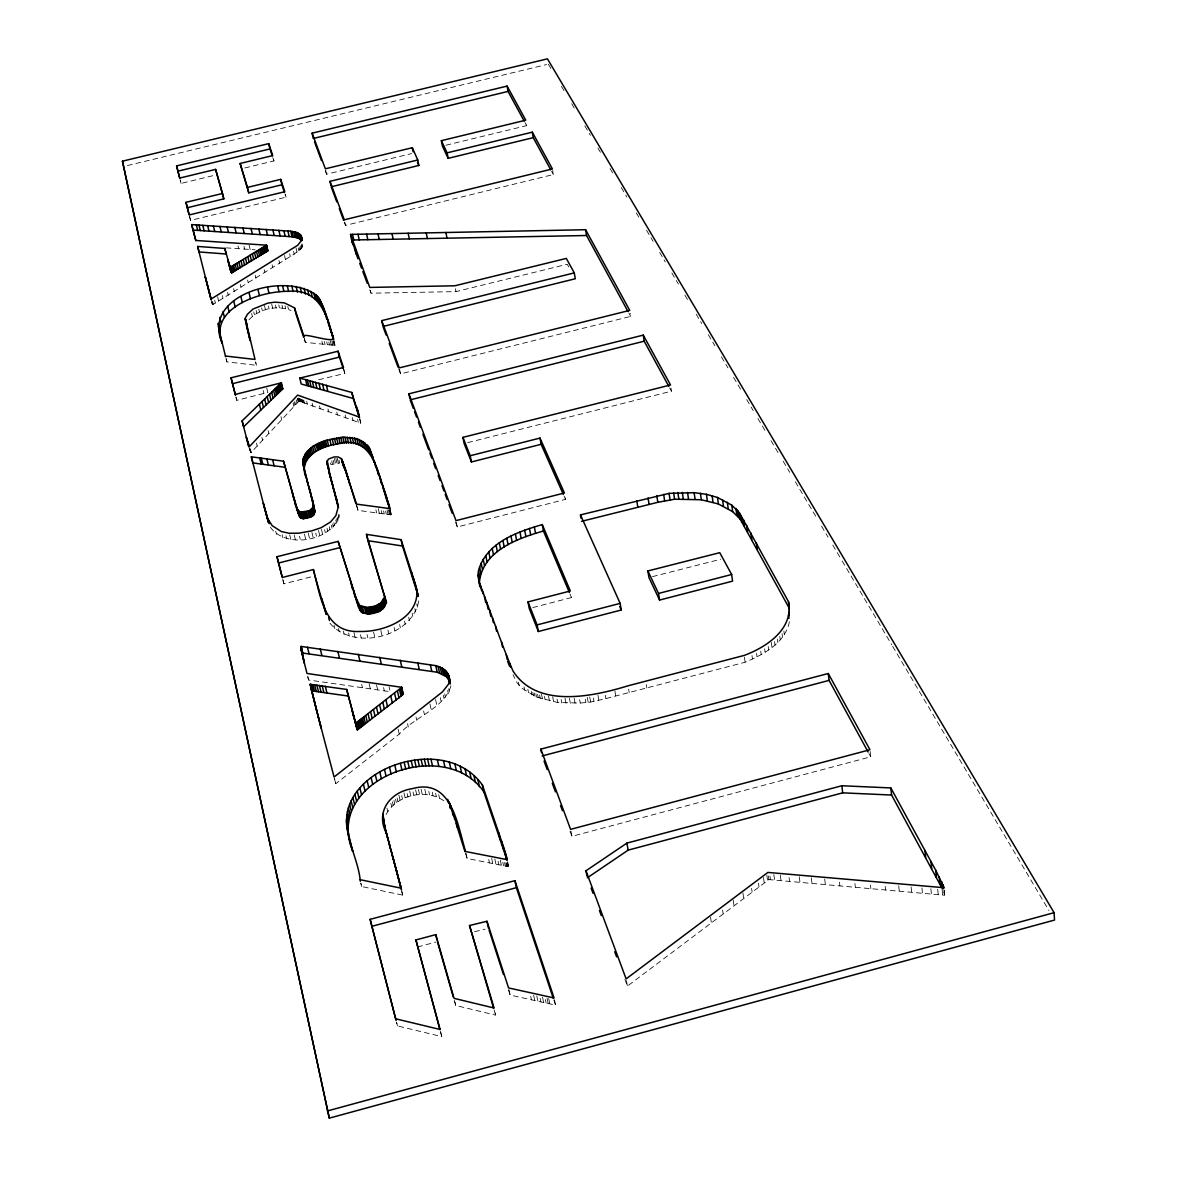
<?xml version="1.0" encoding="UTF-8"?>
<svg xmlns="http://www.w3.org/2000/svg" width="1177" height="1177" viewBox="0 0 1177 1177"><rect width="100%" height="100%" fill="white"/><g stroke="black" fill="none" stroke-linecap="round" stroke-linejoin="round"><path stroke-width="0.75" stroke-dasharray="5 3.75" d="M450.953 685.75C444.17 708.775 414.216 716.896 399.268 734.139L335.754 783.75L334.386 778.527M356.366 505.301L357.955 510.377L390.867 514.835L390.323 510.524M465.533 853.384L467.137 858.46L507.287 866.434L508.317 866.198L507.949 863.3M418.762 600.873C411.965 637.86 352.806 651.47 329.428 622.604M339.535 514.79C332.488 541.494 285.187 549.482 270.063 526.737M789.399 621.736C785.177 643.128 763.446 654.471 745.129 662.239L605.861 698.594L590.663 702.066L580.232 703.052L557.707 702.492L536.55 697.108L521.661 688.059L516.762 682.307L513.054 674.789M211.992 302.975L212.537 304.711L294.162 254.1L301.577 248.318L303.077 243.242M386.071 814.587C396.62 794.475 426.971 788.016 444.965 801.581M249.2 448.363L251.025 452.601L299.046 401.077L360.692 423.132L359.853 418.968M248.935 319.879C259.043 308.654 277.139 304.755 291.057 310.478M624.899 979.22L627.444 986.091L768.875 879.587L944.395 895.241L944.248 889.532M338.947 460.001L339.653 463.061L330.958 464.621L329.898 460.03M417.585 946.985L435.755 942.1M570.036 831.197L571.934 836.317L870.73 756.796L870.156 751.514M532.784 607.567L571.507 597.548L570.919 594.267M235.93 397.017L236.783 400.342L267.812 392.441L266.738 387.998M455.367 521.823L457.279 526.972L565.534 499.357L564.96 496.164M283.024 580.349L283.907 583.821L311.478 576.774M652.441 576.642L720.677 559.266M467.696 442.64L671.434 391.191L670.978 388.072M398.65 368.798L400.533 373.874L630.666 316.392L630.21 313.376M344.258 222.026L345.494 225.381L553.352 174.549L552.646 170.341M369.755 289.866L371.005 293.191L455.97 291.616L567.285 264.251L569.683 268.606M474.566 931.713L485.027 929.153M325.279 170.827L326.544 174.225L411.582 153.584M445.906 145.242L526.693 125.63L525.987 121.555M189.35 215.641L190.571 220.393L286.04 197.177L285.423 194.44M318.643 379.774L344.832 373.433L343.831 368.99M127.396 165.56L546.525 64.573M181.067 183.406L180.169 179.846L181.067 183.406L215.2 175.138M244.801 167.973L273.947 160.925L273.138 157.365M304.225 338.991L305.343 342.375L335.048 345.405L334.342 342.639M226.028 247.861L255.144 249.804M226.043 358.455L226.896 361.854L256.439 365.297L255.733 362.369M307.741 676.598L308.609 679.997L390.205 691.708L389.057 686.75M361.663 886.546L360.795 883.103L361.663 886.546L402.622 895.094L402.196 892.769M508.449 989.931L510.112 995.065L555.544 1005.129L554.441 999.744M454.219 1000.288L455.705 1005.467L495.649 1015.162L494.458 1009.792M397.458 1025.903L396.561 1022.357L397.458 1025.903L441.772 1036.628L440.507 1031.273M548.305 64.147L552.042 70.473M561.4 86.289L565.151 92.615M571.698 103.694L575.435 110.02M584.792 125.851L590.413 135.34M597.901 147.993L601.638 154.319M610.069 168.561L613.805 174.887M621.294 187.54L626.9 197.045M636.257 212.86L640.008 219.187M646.556 230.265L653.103 241.344M659.664 252.408L665.27 261.912M671.817 272.976L678.379 284.054M684.926 295.133L688.663 301.459M696.151 314.112L701.772 323.601M708.319 334.68L714.866 345.758M721.413 356.837L727.975 367.901M733.58 377.405L741.069 390.058M746.689 399.547L753.236 410.626M757.914 418.541L765.403 431.194M771.009 440.684L778.497 453.336M783.176 461.252L789.723 472.33M795.343 481.82L816.867 518.204M821.546 526.119L828.093 537.198M832.772 545.098L841.202 559.34M842.129 560.929L891.725 644.775M892.666 646.364L1048.942 910.571M525.001 122.526L526.693 125.63M551.601 171.342L553.352 174.549M628.93 313.214L630.666 316.392M669.684 387.954L671.434 391.191M868.994 753.618L870.73 756.796M564.048 496.017L565.534 499.357M570.109 594.223L571.507 597.548M943.91 892.151L944.763 895.006M272.799 157.497L273.947 160.925M285.011 194.073L286.04 197.177M343.198 368.533L344.832 373.433M553.808 999.95L555.544 1005.129M494.09 1009.895L495.649 1015.162M440.36 1031.346L441.772 1036.628M255.541 361.766L256.439 365.297M214.685 300.209L215.391 303.048M334.489 778.703L335.754 783.75M307.785 676.731L308.609 679.997M250.524 449.452L251.275 452.468M249.892 448.069L251.025 452.601M282.715 579.069L283.907 583.821M250.01 449.452L250.76 452.483M212.596 301.459L213.302 304.284M249.362 448.246L250.466 452.056M211.831 301.871L212.537 304.711M226.175 358.941L226.896 361.854M236.047 397.385L236.783 400.342M211.654 301.43L212.375 304.255M189.541 216.303L190.571 220.393M256.512 443.155L257.263 446.171M217.613 296.81L218.672 301.047M275.712 531.239L276.477 534.358M227.573 292.352L228.279 295.177M261.912 437.373L262.662 440.375M285.937 535.77L286.702 538.904M282.156 534.711L282.936 537.83M222.306 295.574L223.012 298.399M233.635 288.615L234.326 291.455M294.235 535.005L295.383 539.699M268.15 430.635L268.886 433.651M289.704 534.829L290.851 539.522M240.358 284.481L241.05 287.306M299.532 536.315L300.297 539.434M263.207 390.47L263.928 393.427M280.965 416.732L281.686 419.733M247.597 280.008L248.288 282.833M308.315 533.313L309.448 538.007M237.975 245.919L238.651 248.685M253.761 311.89L254.453 314.759M251.643 313.479L252.334 316.333M304.46 534.034L305.593 538.728M401.725 891.004L402.563 894.476M261.662 307.947L262.353 310.816M315.73 533.093L316.481 536.226M401.798 891.622L402.622 895.094M338.476 628.547L339.256 631.769M243.963 246.317L244.639 249.097M258.778 309.124L259.47 311.993M311.949 532.475L313.082 537.183M334.106 625.325L334.886 628.562M256.145 310.448L256.836 313.303M268.43 305.991L269.106 308.86M321.468 529.297L322.586 534.005M386.953 808.158L387.763 811.571M343.316 631.093L344.081 634.329M318.526 530.474L319.658 535.167M264.457 305.49L265.487 309.786M249.171 245.302L250.171 249.465M255.247 275.286L255.924 278.096M298.87 398.267L299.561 401.254M329.28 526.707L330.016 529.841M393.942 800.434L394.736 803.832M353.968 632.564L355.116 637.434M298.34 398.091L299.238 401.136M298.164 398.15L298.87 401.136M297.84 398.37L298.546 401.357M275.462 305.02L276.139 307.888M297.398 398.753L298.105 401.74M392.368 801.846L393.177 805.245M327.029 528.208L327.78 531.342M296.221 399.9L296.928 402.887M264.207 269.724L264.869 272.549M390.852 803.361L391.647 806.76M271.652 303.931L272.667 308.227M294.736 401.475L295.456 404.461M361.663 684.411L362.442 687.706M324.558 529.591L325.308 532.725M293.926 402.387L294.633 405.374M348.613 632.976L349.378 636.213M293.088 403.358L293.794 406.345M306.697 401.328L307.388 404.314M398.856 795.137L400.048 800.228M360.5 634.697L361.265 637.949M333.841 522.617L334.577 525.736M282.009 305.211L282.671 308.065M272.108 264.81L272.77 267.62M303.769 400.224L304.475 403.211M332.65 523.853L333.385 526.987M397.105 798.065L397.914 801.463M302.901 399.871L303.607 402.858M369.166 683.881L370.328 688.839M302.062 399.533L302.769 402.519M331.281 525.119L332.017 528.238M301.268 399.209L301.974 402.196M395.531 799.154L396.34 802.552M278.802 304.975L279.479 307.83M300.532 398.915L301.238 401.901M299.885 398.665L300.576 401.651M299.311 398.444L300.017 401.431M367.047 634.535L367.798 637.787M403.961 792.901L405.138 797.991M338.27 514.423L339.005 517.556M278.978 260.514L279.64 263.324M312.185 403.314L312.891 406.315M376.522 684.94L377.685 689.899M287.821 306.52L288.497 309.389M337.269 517.394L338.005 520.514M401.681 795.681L402.475 799.08M336.607 518.763L337.328 521.882M335.813 520.072L336.548 523.206M285.025 305.726L285.687 308.595M334.386 458.486L335.445 463.091M373.58 632.049L374.698 636.919M333.223 460.369L333.944 463.429M409.714 791.076L410.891 796.167M304.328 338.005L305.343 342.375M284.51 255.438L285.481 259.646M319.526 405.947L320.232 408.949M331.723 460.884L332.429 463.944M383.584 687.559L384.349 690.855M407.183 793.622L407.978 797.02M454.881 1001.907L455.705 1005.467M380.833 630.489L381.951 635.359M293.529 251.304L294.162 254.1M415.599 789.811L416.776 794.916M327.986 408.949L328.677 411.965M337.269 458.309L338.329 462.899M289.674 253.761L290.322 256.571M413.068 792.062L413.848 795.461M335.857 458.309L336.916 462.914M398.106 729.107L399.268 734.139M300.944 245.522L301.577 248.318M424.794 789.355L425.956 794.46M387.939 630.048L388.69 633.3M321.924 341.301L322.586 344.214M300.135 246.449L300.768 249.244M336.799 412.068L337.49 415.084M299.164 247.45L299.797 250.245M407.566 723.678L408.331 727.018M298.267 248.141L298.899 250.936M356.896 505.683L357.955 510.377M421.086 789.281L422.249 794.387M296.06 248.023L297.031 252.231M418.423 789.443L419.6 794.549M432.283 792.224L433.048 795.637M330.325 340.712L331.311 345.111M394.104 627.503L394.839 630.754M328.824 341.992L329.486 344.92M345.199 415.025L345.891 418.041M428.796 791.488L429.576 794.887M326.735 341.786L327.397 344.714M324.411 341.551L325.087 344.478M302.048 243.786L302.68 246.581M301.577 244.639L302.209 247.435M438.712 794.637L439.477 798.05M399.636 624.501L400.357 627.753M352.409 417.541L353.085 420.557M334.033 340.683L335.048 345.405M333.753 341.006L334.739 345.405M435.593 793.283L436.373 796.697M332.988 340.947L333.974 345.347M331.84 340.859L332.826 345.244M415.996 717.028L416.746 720.368M381.216 510.538L381.922 513.672M359.676 418.585L360.692 423.132M404.505 621.088L405.226 624.34M423.632 710.996L424.382 714.321M378.303 508.626L379.347 513.334M357.617 419.321L358.279 422.352M375.919 509.818L376.611 512.951M390.087 509.95L391.117 514.643M389.837 510.127L390.867 514.835M389.352 510.082L390.396 514.79M412.141 613.143L412.862 616.395M388.41 509.965L389.44 514.673M387.027 509.788L388.072 514.496M429.958 703.993L431.062 708.995M385.629 511.127L386.321 514.261M408.684 617.292L409.405 620.544M383.57 510.862L384.261 513.996M416.776 603.933L417.497 607.17M435.564 699.491L436.667 704.493M414.848 608.686L415.569 611.922M465.989 853.251L467.137 858.46M390.455 510.833L391.132 513.966M443.288 695.136L444.009 698.476M325.661 170.165L326.544 174.225M440.301 697.623L441.022 700.948M448.672 688.766L449.393 692.091M447.628 690.399L448.349 693.724M344.89 222.6L345.494 225.381M444.729 693.856L445.45 697.181M508.95 989.71L510.112 995.065M370.387 290.307L371.005 293.191M491.662 858.371L492.78 863.594M488.72 859.46L489.47 862.932M498.048 861.299L498.783 864.786M494.796 858.989L495.914 864.212M506.551 862.947L507.287 866.434M505.845 862.815L506.581 866.301M533.622 995.212L534.755 1000.582M504.58 862.579L505.316 866.066M399.591 369.387L400.533 373.874M502.814 862.241L503.55 865.728M530.724 996.272L531.474 999.847M500.254 860.063L501.358 865.286M540.155 998.361L540.905 1001.951M536.786 995.904L537.918 1001.289M507.611 861.741L508.346 865.227M507.581 862.712L508.317 866.198M507.199 863.006L507.934 866.493M547.07 998.17L548.173 1003.554M545.363 999.508L546.099 1003.098M542.538 997.184L543.656 1002.554M456.308 522.22L457.279 526.972M548.688 998.523L549.806 1003.907M524.045 686.868L524.692 690.222M518.468 682.277L519.131 685.632M531.313 691.502L531.96 694.857M527.885 689.354L528.532 692.709M539.552 695.018L540.199 698.373M537.609 694.386L538.257 697.74M535.903 693.753L536.55 697.108M534.329 693.076L534.976 696.446M455.396 288.703L455.97 291.616M532.828 692.341L533.475 695.71M570.933 831.094L571.934 836.317M544.465 696.416L545.113 699.785M541.494 694.003L542.465 699.05M552.675 696.755L553.631 701.801M548.511 695.857L549.468 700.903M557.074 699.123L557.707 702.492M565.034 698.211L565.975 703.287M561.149 699.609L561.782 702.993M569.447 698.314L570.389 703.39M579.614 699.668L580.232 703.052M626.444 980.691L627.444 986.091M574.17 698.241L575.097 703.302M587.279 697.343L588.191 702.419M585.278 699.256L585.881 702.625M593.385 698.049L593.988 701.433M589.751 696.99L590.663 702.066M597.931 695.254L598.828 700.33M605.272 695.21L605.861 698.594M614.894 690.987L615.777 696.063M628.636 689.192L629.209 692.576M646.305 684.573L646.864 687.971M710.511 917.192L711.364 922.577M722.59 910.086L723.149 913.676M733.183 900.125L733.992 905.51M742.908 892.843L743.702 898.213M751.573 888.341L752.103 891.931M758.488 883.191L759.003 886.781M763.461 877.542L764.226 882.912M769.949 876.071L770.449 879.646M768.375 875.997L768.875 879.587M766.816 875.099L767.581 880.47M744.423 657.134L745.129 662.239M773.833 874.599L774.584 879.969M751.985 655.515L752.441 658.914M780.292 875.129L781.042 880.499M760.739 651.161L761.195 654.559M789.09 877.645L789.576 881.235M756.531 653.367L756.988 656.766M764.638 648.895L765.094 652.293M771.318 642.465L771.994 647.556M799.257 876.762L799.963 882.147M768.243 646.57L768.699 649.969M779.821 636.419L780.248 639.817M777.32 639.096L777.762 642.495M774.569 641.671L775.01 645.07M783.882 631.063L784.323 634.462M782.058 633.653L782.499 637.037M811.277 877.821L811.968 883.221M824.68 879.028L825.357 884.427M839.451 882.147L839.892 885.751M854.914 883.559L855.341 887.178M870.45 885.001L870.862 888.606M885.192 886.34L885.59 889.974M898.713 885.781L899.287 891.224M911.116 886.899L911.675 892.357M921.929 887.885L922.474 893.328M930.889 888.679L931.419 894.137M937.716 889.268L938.231 894.741M944.307 890.43L944.645 894.079M943.88 889.783L944.395 895.241M942.13 889.65L942.645 895.123"/><path stroke-width="1.5" d="M303.195 464.738L306.255 477.921C297.428 458.544 319.82 446.245 335.828 444.332C376.934 431.974 378.862 481.481 389.396 507.493L384.938 491.883L369.269 447.687L363.119 441.728L356.896 438.653L342.875 437.182L325.529 440.522L312.685 446.436L305.461 453.719L303.269 458.53L303.195 464.738L314.892 511.259L313.626 515.129L310.816 517.012L302.916 518.601L300.753 517.939L299.017 515.688L283.525 461.193L251.334 456.823L252.849 462.899L285.011 467.284M580.467 514.893L620.147 603.374L621.265 610.01L538.345 631.505L529.253 608.465L528.002 601.918L570.33 590.986L542.259 524.574C518.204 531.695 489.294 541.391 479.627 567.064C475.331 577.127 481.261 586.793 484.394 596.121C493.81 621.059 502.505 646.291 512.922 670.846C536.874 708.731 592.458 696.71 628.062 685.794L744.173 655.427C766.389 647.173 793.931 629.106 788.458 601.594L739.347 512.716L731.785 505.154L717.484 497.474L706.406 494.311L694.121 492.677L669.066 493.369L580.467 514.893L581.026 518.101M300.782 646.879L304.269 663.034L301.18 646.453L435.799 665.638L442.052 668.006L446.304 671.331L448.834 675.819L450.364 682.469M347.524 829.947L352.717 851.354C323.189 779.145 444.906 735.007 483.806 791.768L507.022 860.063L504.021 848.308L482.364 784.927C459.059 752.353 411.612 753.839 379.759 771.891C364.738 780.498 351.29 794.151 347.465 811.512C342.904 835.317 358.338 858.107 360.324 881.264M331.693 332.429L333.003 338.27C327.574 314.597 318.437 288.409 288.586 291.337C262.133 290.822 208.329 307.359 222.203 343.184C200.428 294.53 286.673 270.46 317.275 295.986C325.823 307.888 327.986 323.189 333.032 336.784C337.976 345.273 301.533 331.531 304.004 336.548L294.5 307.83L284.348 302.857L274.785 302.165L267.753 303.136L253.07 309.036L247.538 314.141L245.257 318.158L255.012 359.441L225.44 356.028M283.525 461.193L295.456 503.844L297.516 509.464L300.223 512.142L309.33 510.789L313.082 507.199L313.082 502.873L308.904 486.513M383.511 821.031L386.277 832.948C375.051 811.409 390.705 791.797 412.288 788.664C452.071 777.408 457.676 825.886 465.606 851.53L506.463 859.519L505.551 853.104M266.988 516.468L268.547 522.676L263.324 503.344L267.797 518.822L272.24 525.736L281.391 531.577L289.321 533.269L298.767 533.181L311.567 530.915L321.1 527.737L330.546 521.985L335.872 515.629L338.152 507.39L326.956 462.002L328.427 459.104L334.033 456.956L338.24 456.926L341.654 458.971L356.543 504.124L389.484 508.552L388.013 501.225M337.99 505.11L329.222 473.125L328.53 466.769M569.403 592.561L543.436 530.989C517.571 538.463 483.261 550.601 479.466 581.497L478.156 575.023M319.158 720.368L317.496 713.762L321.159 728.092L310.169 684.352L346.671 689.442L357.308 729.872L402.343 695.151L403.211 693.93L401.71 687.309L306.976 673.465L301.077 649.822M401.71 687.309L355.704 723.222L346.671 689.442M574.288 272.887L381.731 320.63L399.283 367.901L629.739 310.375L585.602 229.721L350.555 234.4L369.769 287.423L454.837 285.79L566.314 258.41L574.288 272.887L575.259 278.758L382.966 326.47L386.1 334.945M302.401 653.367L300.915 646.541M282.127 576.877L276.978 556.706L338.152 541.376L359.868 610.157L362.442 612.761L368.224 613.923L379.156 611.481L383.261 608.45L386.468 602.742L366.459 534.358L401.092 539.654L415.113 583.38L418.291 596.43M338.152 541.376L355.454 596.665L359.618 605.405L366.738 607.464L374.963 606.155L380.921 602.845L385.011 596.283M282.76 388.837L281.421 382.805L242.124 420.836L243.624 426.824L282.833 388.734L281.377 389.057M210.712 298.252L197.633 246.434L224.822 248.45L231.648 272.873L267.812 250.848L266.576 245.184L195.823 240.461L191.674 224.601L290.704 231.222L296.987 232.546L300.65 234.988L301.739 240.167L297.619 245.346L211.124 299.046L205.269 276.933L211.286 300.135M230.368 270.077L227.72 259.926L230.28 267.267L266.576 245.184M585.984 870.774L626.9 843.115L841.835 785.75L890.827 787.928L935.73 870.244L944.072 887.708L767.875 872.422L626.12 978.896L585.984 870.774L586.985 876.056M587.308 877.821L628.15 850.132L842.673 792.842L891.577 795.034L941.571 887.355M302.548 653.029L437.226 672.244L446.524 676.731L450.261 682.454L448.834 675.819M327.309 1110.985L1054.077 912.675L1054.548 920.061L329.295 1118.15L122.452 161.175L547.437 58.85L1054.077 912.675M396.09 1020.577L371.873 926.314L516.365 887.679L553.234 998.214M439.874 1029.595L415.908 939.952L435.77 934.626L454.042 998.346L494.06 1008.012L469.52 925.519L486.969 921.267L508.567 987.93L554.073 997.949L514.908 880.676L370.137 919.34L371.873 926.314M540.817 749.131L828.27 673.509L869.965 749.749L570.595 829.358L540.817 749.131L541.479 752.544M542.141 755.943L829.094 680.394L868.126 752.029M528.002 601.918L537.095 624.899L620.147 603.374M647.88 570.948L658.532 593.443L731.653 574.494L732.565 581.144L659.576 600.064L648.939 577.539L647.88 570.948L719.75 552.675L731.653 574.494M416.835 589.603C419.262 618.455 383.805 632.211 359.735 631.46C323.793 633.461 320.321 594.841 313.376 569.55L282.318 577.48L276.978 556.706M462.929 437.358L470.197 455.734L539.993 438.079L564.401 492.986L455.985 520.631L408.905 393.824L643.26 335.121L670.522 384.967L462.929 437.358L464.15 443.538L471.418 461.958L541.111 444.317L563.312 494.355M581.585 521.323L657.825 502.299L674.598 499.225L701.345 499.769L718.397 503.962L732.668 511.657L740.23 519.248L789.311 608.332M668.801 386.35L644.187 341.198L410.17 399.871L413.348 408.463M278.566 563.003L339.638 547.688M235.503 395.354L231.03 377.817L338.064 351.202L343.507 367.504L299.797 378.082L301.194 384.011L353.174 398.459L359.353 417.247M232.502 383.687L339.388 357.102L343.198 368.533M185.966 202.326L222.497 193.469L223.807 198.869L187.32 207.74L185.966 202.326L189.203 214.95L284.79 191.719L280.67 179.36L247.45 187.408L240.108 163.471L272.726 155.585L268.739 143.623L176.594 165.869L179.713 178.154M336.799 201.885L331.193 186.79L418.835 165.471L417.761 159.998L412.288 147.714L325.352 168.811L312.126 133.163L507.11 86.098L525.766 120.186L441.36 140.666L442.405 146.095L448.157 158.336L533.24 137.65L550.718 169.723M240.108 163.471L248.73 192.822L281.906 184.774L284.481 192.528M330.899 185.422L330.001 181.332L417.761 159.998M441.36 140.666L447.113 152.863L532.298 132.162L552.41 168.944L344.287 219.805L330.001 181.332M177.918 171.165L269.945 148.935L272.24 155.791M524.148 120.966L508.037 91.423L313.288 138.474L312.126 133.163M222.497 193.469L215.612 169.385L179.728 178.065L176.594 165.869M281.421 382.805L235.297 394.427L231.03 377.817M348.26 696.034L311.802 690.914L317.334 713.306L310.772 687.236M628.077 311.625L586.543 235.503L351.776 240.02L352.144 242.374L350.555 234.4M191.674 224.601L193.057 230.059L291.984 236.783L298.252 238.107L301.915 240.564L300.65 234.988M418.247 596.062L402.475 546.01L367.886 540.67L386.468 602.742M359.927 879.646L400.96 888.149L386.336 832.786L401.239 888.885M299.797 378.082L351.835 392.456L359.338 417.07L297.634 395.104L249.509 446.554L246.346 437.344L248.95 447.025M402.475 693.533L403.211 693.93M449.923 807.231L450.659 808.628L449.128 801.787M343.066 465.106L343.566 466.21L342.154 460.075M619.764 606.655L621.265 610.01M417.467 162.397L418.835 165.471M507.581 661.253L509.435 665.976M359.706 263.265L361.589 268.253M362.84 271.578L367.239 283.216M356.999 256.042L357.97 258.631M314.553 141.873L321.498 160.602M339.285 208.594L343.625 220.349M389.249 343.404L398.032 367.106M414.628 411.891L416.54 417.041M418.438 422.205L420.351 427.354M422.896 434.225L428.634 449.688M429.899 453.116L431.812 458.265M433.724 463.429L435.637 468.578M438.182 475.449L440.095 480.599M442.008 485.748L443.906 490.912M445.186 494.34L447.098 499.489M449.011 504.653L452.189 513.231M544.054 761.078L547.217 769.626M552.293 783.308L555.456 791.856M560.532 805.539L562.429 810.673M591.134 888.135L593.046 893.284M599.417 910.468L601.329 915.632M614.703 951.722L616.616 956.872M354.939 250.451L356.513 254.732L355.292 249.083M344.214 467.843L344.993 469.991L343.596 463.841M452.365 812.704L453.395 815.514L451.88 808.658M355.837 503.609L344.523 466.475M295.839 313.582L303.666 337.299M455.97 823.106L465.003 851.692M489.058 930.021L503.462 974.527M321.777 598.431L326.117 614.129L324.558 607.7M479.583 585.455L479.892 586.44L478.568 579.952M493.56 1008.13L469.52 925.519M314.921 575.891L322.836 603.124M437.417 941.659L453.233 996.845M223.807 198.869L215.612 169.385M306.697 479.598L309.404 489.205M415.908 939.952L440.08 1029.478L395.678 1018.796L370.137 919.34M266.37 515.129L251.334 456.823M248.597 446.157L242.124 420.836M122.452 161.175L329.295 1118.15M193.057 230.059L195.823 240.667M319.497 721.457L334.062 777.026L442.552 691.811L448.731 683.837L449.29 677.481M187.32 207.74L188.938 214.067M384.629 826.107L387.983 839.642M301.18 646.453L302.798 652.941M310.507 684.337L312.155 690.899M310.169 684.352L311.934 691.679M300.753 647.512L302.474 654.971M268.503 520.528L269.283 523.633M266.017 513.246L267.576 519.44M218.186 323.278L219.628 329.016M218.142 324.058L219.643 330.781M218.348 326.294L220.04 333.547M225.616 356.763L218.951 329.648M197.633 246.434L199.031 251.952L226.175 254.011L224.822 248.45M348.407 807.863L350.099 814.661M261.279 458.177L262.795 464.253M202.782 225.337L204.136 230.81M307.432 647.218L309.051 653.706M316.834 685.073L318.467 691.635M259.676 457.956L261.191 464.032M223.012 311.714L224.439 317.437M347.465 811.512L349.157 818.309M314.612 684.779L316.245 691.34M346.788 815.278L348.48 822.09M198.972 225.087L200.34 230.56M312.788 684.558L314.436 691.12M346.376 819.192L348.068 826.004M346.303 820.81L347.995 827.608M346.347 822.517L348.054 829.329M219.761 317.393L221.202 323.116M311.405 684.411L313.053 690.973M346.538 824.488L348.245 831.3M196.353 224.925L197.721 230.383M346.921 826.916L348.627 833.728M352.865 797.55L354.542 804.332M325.279 686.25L326.897 692.826M266.855 458.927L268.356 465.003M351.114 800.904L352.791 807.687M322.204 685.808L323.837 692.385M207.623 225.646L208.991 231.119M227.75 306.344L229.162 312.052M349.628 804.332L351.305 811.115M319.379 685.411L321.012 691.973M229.353 265.531L230.721 271.122M262 401.46L263.457 407.404M357.234 791.076L358.897 797.844M320.276 648.939L321.865 655.442M259.323 404.049L260.779 410.008M233.796 301.386L235.194 307.079M272.623 459.707L274.123 465.798M354.91 794.284L356.587 801.066M213.39 226.013L214.744 231.501M292.367 493.134L293.867 499.313M227.117 226.881L228.456 232.384M235.165 264.369L236.518 269.974M267.135 396.472L268.591 402.416M233.59 265.311L234.959 270.916M240.976 296.913L242.359 302.592M245.61 319.585L246.655 323.896M232.281 266.09L233.664 271.696M245.213 318.643L246.611 324.396M359.853 787.928L361.516 794.696M245.287 319.585L250.142 340.668L246.376 325.087M264.619 398.915L266.076 404.859M231.28 266.693L232.649 272.299M230.589 267.091L231.957 272.696M230.118 267.194L231.648 272.873M219.937 226.425L221.276 231.913M229.647 266.326L231.28 272.49M243.212 259.499L244.551 265.09M337.843 651.367L339.417 657.884M351.835 709.231L353.438 715.866M234.826 227.367L236.15 232.869M303.74 512.23L305.255 518.454M303.136 512.304L304.637 518.527M328.618 617.219L329.398 620.441M273.505 390.352L274.947 396.281M302.592 512.363L304.093 518.586M249.112 293.044L250.48 298.723M302.106 512.392L303.607 518.616M367.121 780.719L368.754 787.487M241.005 260.838L242.359 266.429M301.709 512.407L303.21 518.616M325.573 610.804L326.338 614.026M301.4 512.378L302.916 518.601M323.307 603.639L324.867 610.054M271.637 392.147L273.079 398.076M300.223 512.142L301.739 518.351M238.902 262.118L240.255 267.709M313.376 569.55L314.539 574.302M299.252 511.73L300.753 517.939M298.384 510.906L299.885 517.13M269.504 394.207L270.945 400.136M297.516 509.464L299.017 515.688M296.575 507.184L298.075 513.393M236.945 263.295L238.298 268.9M295.456 503.844L296.957 510.038M294.088 499.225L295.589 505.404M363.384 784.191L365.017 790.944M258.043 289.866L259.411 295.559M242.903 227.882L244.227 233.399M280.2 384.026L281.627 389.955M310.463 510.244L311.949 516.468M399.886 883.133L401.548 890.077M396.531 870.259L400.636 886.502M395.06 864.742L396.708 871.642M279.582 384.629L281.009 390.558M360.133 719.853L361.722 726.518M382.731 814.337L384.364 821.149M393.442 858.798L395.089 865.698M391.72 852.531L393.368 859.416M309.33 510.789L310.816 517.012M382.893 817.221L384.129 822.34M388.675 841.467L390.323 848.337M247.817 256.689L249.156 262.28M278.861 385.32L280.273 391.25M359.103 720.648L360.706 727.312M278.052 386.085L279.464 392.015M307.991 511.274L309.477 517.497M358.176 721.369L359.779 728.019M277.169 386.909L278.596 392.838M371.079 777.526L372.712 784.279M357.367 721.987L358.97 728.637M245.493 258.101L246.832 263.707M306.417 511.715L307.918 517.939M276.227 387.792L277.654 393.721M356.69 722.487L358.294 729.152M305.74 511.863L307.241 518.086M356.19 722.884L357.793 729.534M305.064 512.01L306.564 518.233M355.851 723.119L357.455 729.784M275.065 388.881L276.492 394.81M355.351 722.148L357.308 729.872M304.387 512.127L305.888 518.351M353.306 714.748L356.587 727.533M352.6 712.1L354.203 718.735M251.025 228.397L252.334 233.914M256.527 251.407L257.866 256.998M304.711 455.058L306.152 461.163M379.759 771.891L381.363 778.644M365.738 715.513L367.327 722.163M303.857 456.853L305.314 462.958M254.541 252.614L255.88 258.204M303.269 458.53L304.725 464.635M302.945 460.266L304.402 466.386M312.126 498.71L314.156 507.213M309.831 489.882L312.935 502.226M313.082 502.873L314.892 511.259M302.916 462.281L304.372 468.387M363.84 716.97L365.429 723.62M306.152 476.788L307.609 482.938M313.317 506.184L314.803 512.407M252.393 253.923L253.732 259.499M313.082 507.199L314.568 513.422M312.699 508.111L314.185 514.334M362.398 718.088L363.987 724.738M312.126 508.905L313.626 515.129M375.286 774.584L376.905 781.337M281.038 382.878L282.524 389.087M311.39 509.612L312.876 515.835M250.142 255.291L251.481 260.882M361.236 719L362.825 725.65M280.714 383.54L282.142 389.455M258.822 228.912L260.132 234.444M262.957 247.523L264.281 253.114M309.772 448.702L311.199 454.793M358.308 654.25L359.853 660.783M262.015 248.097L263.339 253.688M247.45 187.408L248.73 192.822M384.482 769.434L386.085 776.187M261.014 248.7L262.339 254.291M308.492 449.894L309.934 455.985M370.623 711.776L372.197 718.411M259.823 249.436L261.147 255.012M307.344 451.129L308.801 457.22M267.635 287.497L268.974 293.176M258.307 250.348L259.631 255.924M306.344 452.409L307.785 458.5M368.018 713.762L369.607 720.412M305.461 453.719L306.903 459.81M266.149 229.397L267.459 234.944M316.069 444.362L317.496 450.438M277.698 286.011L279.037 291.69M376.508 707.289L378.067 713.924M314.318 445.377L315.745 451.468M389.499 767.213L391.088 773.966M266.502 245.272L267.812 250.848M266.237 245.463L267.547 251.039M265.825 245.728L267.15 251.304M312.685 446.436L314.112 452.527M265.281 246.081L266.59 251.657M264.604 246.508L265.928 252.084M373.477 709.599L375.051 716.234M263.825 246.993L265.149 252.569M311.155 447.54L312.596 453.631M309.654 380.671L311.037 386.615M287.262 285.643L288.586 291.337M336.534 498.886L338.52 507.39M334.077 489.823L336.916 501.108M322.719 441.39L324.131 447.481M327.103 460.648L327.824 463.709M360.927 606.317L362.442 612.761M332.297 483.512L333.738 489.691M272.873 229.868L274.167 235.415M326.956 462.002L328.383 468.137M330.325 476.464L331.767 482.629M382.834 702.492L384.379 709.128M327.177 464.032L330.266 477.2M307.359 380.053L308.742 385.982M321.527 441.816L322.939 447.893M359.618 605.405L361.118 611.849M435.77 934.626L437.005 939.908M358.367 603.713L359.868 610.157M320.424 442.243L321.851 448.319M305.593 379.568L306.976 385.512M357.028 600.917L358.529 607.347M355.454 596.665L356.955 603.095M394.795 765.212L396.384 771.965M282.554 285.673L283.892 291.366M319.379 442.684L320.791 448.775M353.468 590.663L354.968 597.077M318.334 443.185L319.747 449.276M350.952 582.63L352.438 589.03M379.656 704.905L381.201 711.541M317.246 443.729L318.673 449.82M368.931 607.494L370.417 613.953M329.795 439.33L331.193 445.421M404.182 762.358L405.741 769.111M379.759 657.296L381.274 663.857M367.842 607.523L369.328 613.982M315.51 382.29L316.878 388.233M366.738 607.464L368.224 613.923M291.808 285.893L293.117 291.602M278.831 230.295L280.126 235.841M327.25 440.021L328.648 446.112M365.606 607.347L367.106 613.805M312.391 381.422L313.773 387.365M364.429 607.141L365.929 613.6M325.529 440.522L326.941 446.598M385.997 700.094L387.527 706.73M294.5 307.83L295.501 312.14M400.415 763.417L401.99 770.17M324.043 440.963L325.455 447.054M362.487 606.788L363.987 613.232M342.801 461.693L343.861 466.313M411.229 760.71L412.774 767.463M342.007 460.501L342.713 463.576M336.607 437.859L337.99 443.95M341.315 458.427L342.36 463.017M268.739 143.623L269.945 148.935M374.963 606.155L376.449 612.614M394.648 693.533L396.178 700.153M287.909 230.986L289.174 236.533M300.253 287.262L301.562 292.97M322.586 384.261L323.955 390.205M373.609 606.596L375.095 613.055M334.43 438.256L335.828 444.332M372.359 606.935L373.845 613.394M407.772 761.46L409.331 768.213M371.167 607.214L372.653 613.673M332.179 438.741L333.577 444.832M283.892 230.663L285.172 236.224M318.938 383.231L320.306 389.19M390.852 696.431L392.382 703.052M296.133 286.438L297.457 292.146M370.034 607.391L371.52 613.85M298.164 233.046L299.429 238.607M401.489 687.044L403.034 694.386M366.459 534.358L367.533 539.095M381.789 601.991L383.261 608.45M417.85 759.651L419.395 766.418M310.963 291.352L312.258 297.075M296.987 232.546L298.252 238.107M400.842 688.53L402.343 695.151M380.921 602.845L382.393 609.303M342.875 437.182L344.258 443.273M295.604 232.119L296.869 237.68M379.95 603.639L381.422 610.098M399.533 689.678L401.048 696.298M307.683 289.719L308.992 295.442M294 231.737L295.265 237.298M414.569 760.107L416.114 766.874M340.786 437.329L342.183 443.42M378.862 604.36L380.348 610.819M280.67 179.36L281.906 184.774M377.67 605.022L379.156 611.481M397.502 691.311L399.018 697.932M292.161 231.383L293.441 236.945M348.054 477.171L349.466 483.35M338.711 437.55L340.094 443.641M346.759 473.154L348.171 479.319M326.412 385.32L327.78 391.279M304.107 288.35L305.417 294.059M345.567 469.579L346.98 475.743M290.704 231.222L291.984 236.783M376.375 605.625L377.861 612.084M322.248 304.505L323.543 310.272M424.338 759.136L425.868 765.903M320.983 301.503L322.277 307.271M319.791 299.223L321.1 304.975M318.599 297.443L319.894 303.195M349.819 437.241L351.202 443.346M400.268 660.253L401.754 666.829M317.275 295.986L318.584 301.724M315.745 294.647L317.04 300.385M421.086 759.327L422.631 766.095M347.2 437.123L348.583 443.214M301.577 236.768L302.209 239.564M383.761 599.034L385.217 605.478M301.18 235.827L302.121 240.02M313.891 293.25L315.186 298.973M383.216 600.079L384.673 606.538M299.988 234.252L301.253 239.828M299.164 233.605L300.429 239.181M382.554 601.064L384.026 607.523M345.008 437.123L346.391 443.214M430.973 759.121L432.489 765.889M359.044 439.477L360.412 445.583M338.064 351.202L339.388 357.102M356.896 438.653L358.264 444.759M332.429 334.812L333.68 339.712M427.619 759.077L429.134 765.83M330.811 329.678L332.12 335.519M329.825 326.632L331.134 332.458M328.751 323.337L330.06 329.148M354.66 438.006L356.028 444.097M327.589 319.864L328.898 325.676M325.44 313.465L326.75 319.261M323.704 308.418L324.999 314.2M352.306 437.535L353.674 443.641M368.533 446.466L369.887 452.586M367.812 445.597L369.166 451.718M437.344 759.577L438.844 766.359M367.003 444.818L368.357 450.938M358.014 411.2L359.529 417.452M357.411 409.258L358.75 415.29M365.076 443.17L366.43 449.29M356.719 407.095L358.058 413.127M363.119 441.728L364.473 447.848M351.835 392.456L353.174 398.459M361.104 440.507L362.472 446.613M386.689 497.15L388.072 503.403M384.938 491.883L386.321 498.121M382.716 485.321L384.085 491.545M443.464 760.504L444.95 767.286M456.029 821.149L457.559 828.034M379.994 477.362L381.363 483.57M454.44 816.235L455.587 821.384M453.071 812.101L454.587 818.957M376.905 468.343L378.273 474.537M374.492 461.355L375.846 467.519M450.85 805.848L451.983 810.982M449.938 803.582L451.071 808.717M372.623 456.087L373.992 462.237M371.211 452.233L372.579 458.368M417.806 662.828L419.262 669.419M370.122 449.526L371.491 455.661M447.716 799.301L448.481 802.729M369.269 447.687L370.623 453.822M486.969 921.267L488.499 928.315M430.341 664.711L431.782 671.317M401.092 539.654L402.475 546.01M449.305 761.902L450.791 768.684M388.94 504.256L390.19 509.509M438.124 666.329L439.551 672.95M435.799 665.638L437.226 672.244M454.852 763.741L456.338 770.538M416.143 586.94L418.085 596.342M415.113 583.38L416.511 589.824M413.657 578.701L415.054 585.131M411.744 572.684L413.142 579.113M446.304 671.331L447.731 677.952M353.718 244.816L354.63 249.038M445.097 670.096L446.524 676.731M352.482 241.388L353.394 245.61M351.57 238.725L352.776 244.345M443.685 668.992L445.112 675.627M465.062 768.816L466.533 775.614M442.052 668.006L443.479 674.627M440.213 667.124L441.64 673.744M460.119 766.05L461.59 772.848M473.978 775.702L475.449 782.514M357.999 234.238L359.206 239.858M469.697 772.024L471.153 778.836M448.172 674.171L450.217 684.014M447.334 672.685L448.746 679.306M357.234 254.261L358.146 258.513M352.556 234.355L353.762 239.976M366.606 234.061L367.798 239.681M482.364 784.927L483.806 791.768M381.731 320.63L382.657 325.014M477.921 779.807L479.377 786.648M504.021 848.308L505.477 855.267M501.785 841.643L503.241 848.588M498.783 832.845L500.24 839.775M514.908 880.676L516.365 887.679M378.038 233.826L379.215 239.461M506.493 856.326L507.213 859.813M408.905 393.824L409.846 398.356M392 233.546L393.162 239.181M479.627 567.064L480.922 573.523M486.792 602.624L488.102 609.142M484.394 596.121L485.718 602.639M478.612 571.051L479.922 577.51M482.335 590.486L482.997 593.738M480.643 585.837L481.628 590.707M479.377 582.291L480.363 587.146M408.169 233.223L409.316 238.872M501.549 642.127L502.535 647.1M483.217 559.237L484.512 565.681M495.546 626.135L496.547 631.063M492.413 617.748L493.398 622.662M481.172 563.121L482.467 569.565M489.485 609.863L490.794 616.41M426.236 232.855L427.369 238.534M470.197 455.734L471.418 461.958M488.764 551.836L490.044 558.281M509.965 664.019L510.627 667.359M506.257 654.618L507.258 659.591M485.763 555.47L487.043 561.915M496.091 545.142L497.341 551.572M492.207 548.394L493.487 554.823M412.288 147.714L413.083 151.789M502.947 540.508L504.183 546.922M499.342 542.803L500.593 549.232M247.273 328.545L246.699 325.323M506.846 538.257L508.081 544.671M445.906 232.472L447.01 238.151M515.394 533.99L516.615 540.405M511.009 536.079L512.245 542.494M519.969 532.004L521.176 538.419M537.095 624.899L538.345 631.505M447.113 152.863L448.157 158.336M524.662 530.15L525.884 536.565M534.343 526.913L535.535 533.343M529.473 528.458L530.68 534.873M542.259 524.574L543.436 530.989M539.993 438.079L541.111 444.317M626.9 843.115L628.15 850.132M507.11 86.098L508.037 91.423M532.298 132.162L533.24 137.65M585.602 229.721L586.543 235.503M384.526 824.047L385.144 827.872M636.786 500.74L637.816 507.169M648.056 497.945L649.071 504.389M658.532 593.443L659.576 600.064M656.825 495.855L657.825 502.299M663.651 494.369L664.637 500.799M669.066 493.369L670.051 499.813M643.26 335.121L644.187 341.198M673.627 492.78L674.598 499.225M682.307 492.413L683.263 498.871M677.849 492.501L678.82 498.945M687.545 492.442L688.486 498.886M694.121 492.677L695.063 499.136M700.418 493.295L701.345 499.769M712.1 495.708L713.012 502.182M706.406 494.311L707.333 500.784M717.484 497.474L718.397 503.962M727.327 502.196L728.225 508.699M722.56 499.651L723.458 506.139M731.785 505.154L732.668 511.657M743.54 519.734L744.423 526.281M741.142 515.6L742.025 522.147M739.347 512.716L740.23 519.248M737.994 510.774L738.876 517.306M736.905 509.464L737.788 515.982M735.905 508.493L736.802 515.011M750.941 533.004L751.823 539.581M746.748 525.413L747.63 531.989M756.34 542.832L757.223 549.424M788.458 601.594L789.105 606.655M788.796 606.214L789.208 609.583M788.84 612.217L789.267 615.6M788.546 614.968L788.973 618.352M841.835 785.75L842.673 792.842M828.27 673.509L829.094 680.394M890.827 787.928L891.577 795.034M924.96 850.353L925.666 857.592M935.73 870.244L936.421 877.512M931.007 861.476L931.713 868.729M943.218 884.869L943.557 888.517M941.703 881.676L942.394 888.944M939.261 876.894L939.937 884.162"/></g></svg>
